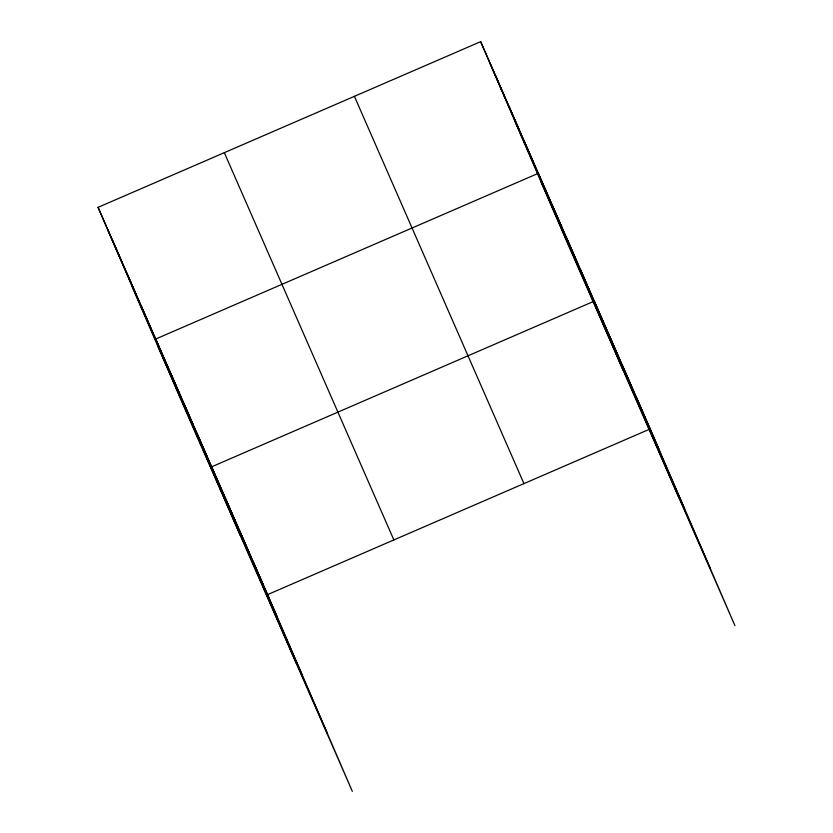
<?xml version="1.0" encoding="UTF-8"?>
<svg xmlns="http://www.w3.org/2000/svg" width="833" height="833" viewBox="0 0 833 833"><rect width="100%" height="100%" fill="white"/><g stroke="black" fill="none" stroke-linecap="round" stroke-linejoin="round"><path stroke-width="1.25" d="M98.065 207.344L267.601 594.616L352.328 791.35L182.791 404.078L98.065 207.344L480.672 41.65L650.209 428.922L734.935 625.656L565.399 238.384L480.672 41.65M267.601 594.616L650.209 428.922M490.064 63.475L659.611 450.736M514.929 121.191L684.466 508.463M540.534 180.667L710.08 567.929M354.41 96.326L523.947 483.598M224.316 152.668L393.863 539.94M107.457 229.169L277.004 616.441M132.322 286.896L301.858 674.157M157.926 346.361L327.473 733.634M636.225 396.966L645.627 418.791M622.241 365.021L631.633 386.845M608.246 333.065L617.649 354.889M678.989 497.853L594.262 301.119L211.655 466.813L296.381 663.547M580.278 269.174L589.67 290.988M566.284 237.218L575.686 259.042M552.3 205.272L561.702 227.097M623.042 370.06L538.316 173.316L155.709 339.021L240.435 535.754M523.905 140.402L533.297 162.227M509.494 107.488L518.886 129.313M495.083 74.564L504.475 96.389M253.617 562.671L263.02 584.485M239.633 530.715L249.025 552.539M225.639 498.769L235.041 520.594M197.671 434.868L207.063 456.692M183.677 402.922L193.079 424.736M169.693 370.966L179.095 392.791M141.298 306.107L150.69 327.921M126.887 273.182L136.279 295.007M112.476 240.268L121.868 262.093"/></g></svg>
